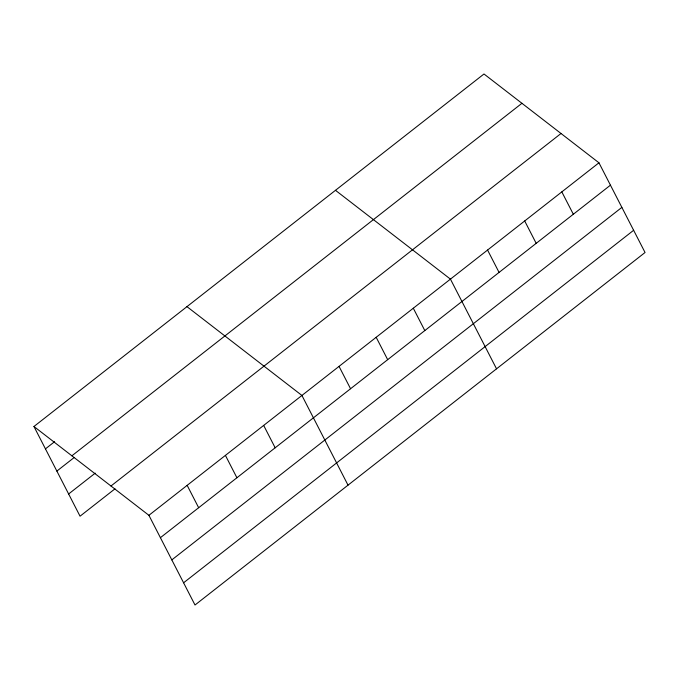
<?xml version="1.0" encoding="UTF-8"?>
<svg xmlns="http://www.w3.org/2000/svg" width="679" height="679" viewBox="0 0 679 679"><rect width="100%" height="100%" fill="white"/><g stroke="black" fill="none" stroke-linecap="round" stroke-linejoin="round"><path stroke-width="1.02" d="M33.95 426.497L483.991 73.994L598.954 162.799L645.05 252.503L195.009 605.006L148.905 515.31L33.95 426.497L80.046 516.201L114.98 488.838M45.442 448.87L54.592 441.706M71.889 455.804L521.93 103.301M56.866 471.09L74.325 457.408M68.63 493.981L95.238 473.136M110.974 486.003L561.015 133.491M148.905 515.31L598.954 162.799M160.405 537.683L610.446 185.172M171.821 559.895L621.862 207.392M183.585 582.794L633.634 230.283M335.477 190.315L450.44 279.128L496.536 368.824M186.963 306.645L301.926 395.458L348.021 485.154M561.822 191.885L573.322 214.25M524.697 220.964L536.189 243.337M487.564 250.05L499.065 272.415M413.307 308.215L424.808 330.58M376.183 337.293L387.675 359.666M339.05 366.38L350.551 388.744M263.673 425.419L275.165 447.792M225.42 455.388L236.912 477.753M187.158 485.349L198.658 507.714"/></g></svg>
